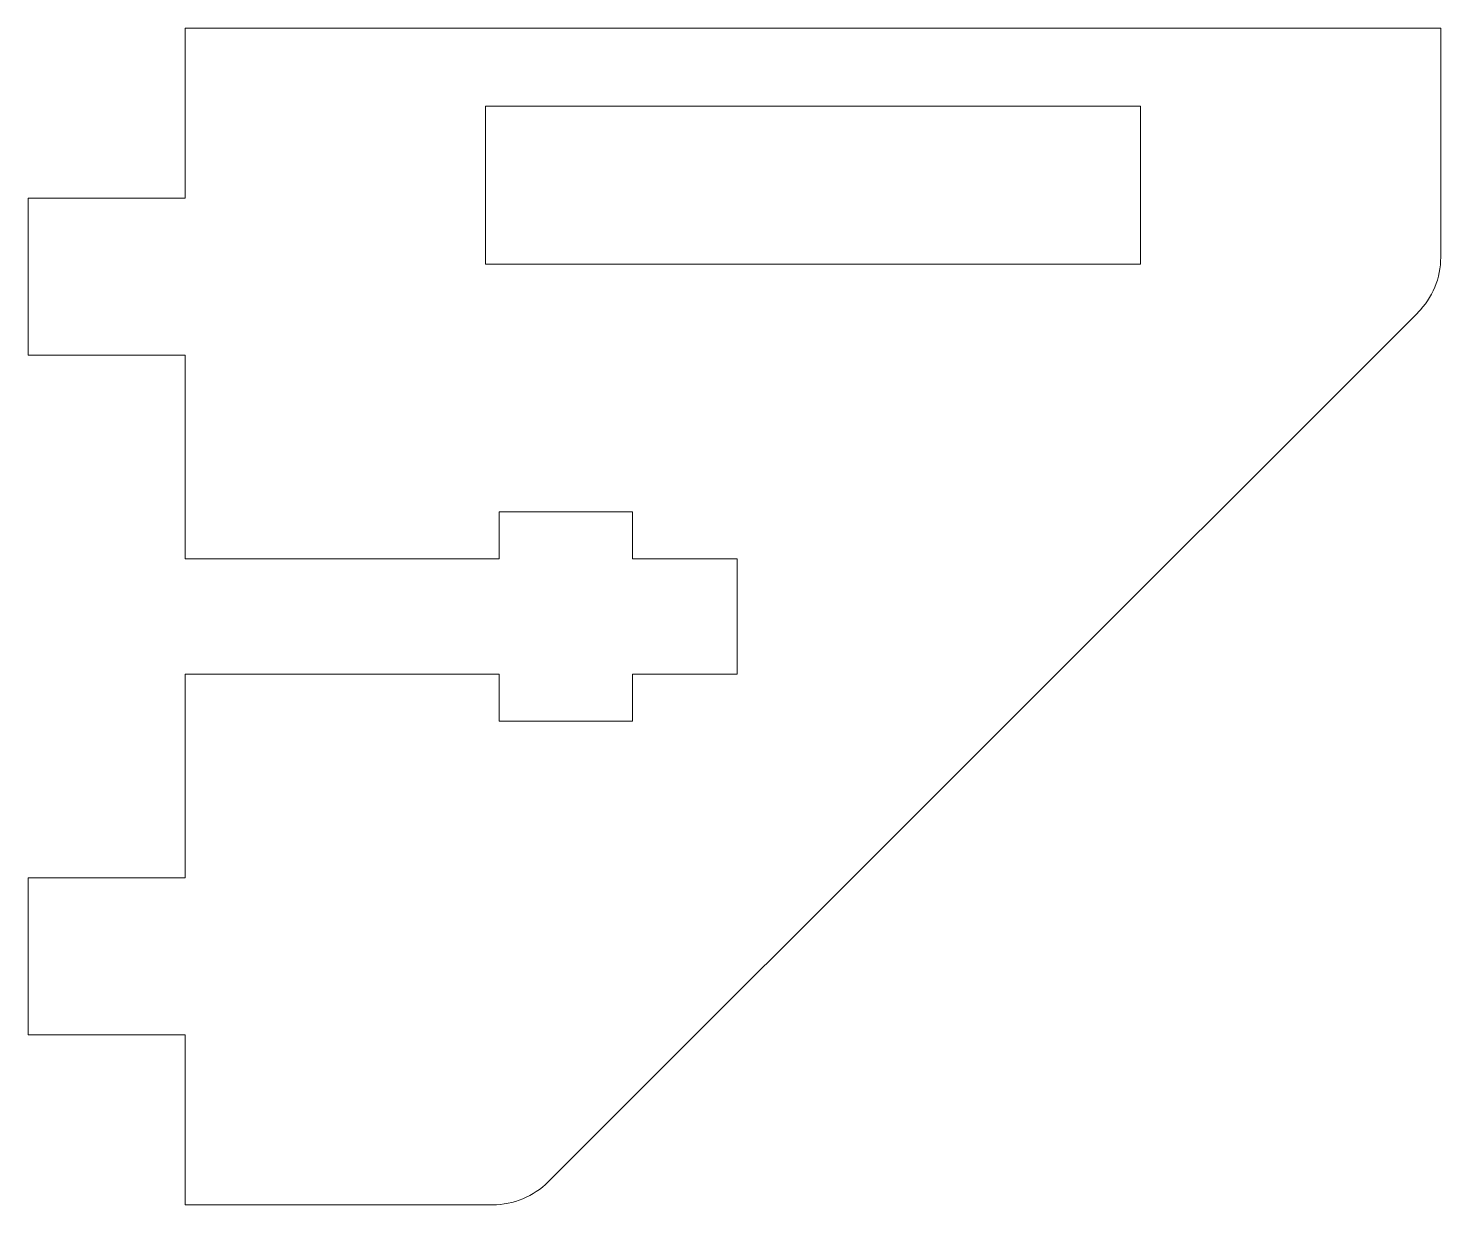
# Model space of a CAD drawing. Header units: millimetres. Extents: x -6 to 48, y 0 to 45.
import ezdxf

# ---------------------------------------------------------------- set-up
doc = ezdxf.new("R2010")
doc.units = ezdxf.units.MM

msp = doc.modelspace()

# ---------------------------------------------------------------- linework, layer by layer
at = {"color": 7, "linetype": 'Continuous', "lineweight": 15}
for p, q in [((48, 45), (0, 45)), ((0, 45), (0, 38.5)), ((48, 36.243), (48, 45)), ((36.525, 42.025), (11.475, 42.025)), ((11.475, 42.025), (11.475, 35.975)), ((36.525, 35.975), (36.525, 42.025)), ((-6, 32.5), (-6, 38.5)), ((-6, 38.5), (0, 38.5)), ((11.475, 35.975), (36.525, 35.975)), ((13.879, 0.879), (47.121, 34.121)), ((-6, 32.5), (0, 32.5)), ((0, 32.5), (0, 24.7)), ((17.1, 26.5), (12, 26.5)), ((12, 26.5), (12, 24.7)), ((17.1, 24.7), (17.1, 26.5)), ((12, 24.7), (0, 24.7)), ((21.1, 24.7), (17.1, 24.7)), ((21.1, 20.3), (21.1, 24.7)), ((0, 20.3), (0, 12.5)), ((0, 20.3), (12, 20.3)), ((12, 20.3), (12, 18.5)), ((17.1, 18.5), (17.1, 20.3)), ((17.1, 20.3), (21.1, 20.3)), ((12, 18.5), (17.1, 18.5)), ((-6, 6.5), (-6, 12.5)), ((-6, 12.5), (0, 12.5)), ((-6, 6.5), (0, 6.5)), ((0, 6.5), (0, 0)), ((0, 0), (11.757, 0))]:
    msp.add_line(p, q, dxfattribs=at)
for centre, start, end in [((45, 36.243), 315, 0), ((11.757, 3), 270, 315)]:
    msp.add_arc(centre, 3, start, end, dxfattribs=at)

doc.saveas('drawing.dxf')
